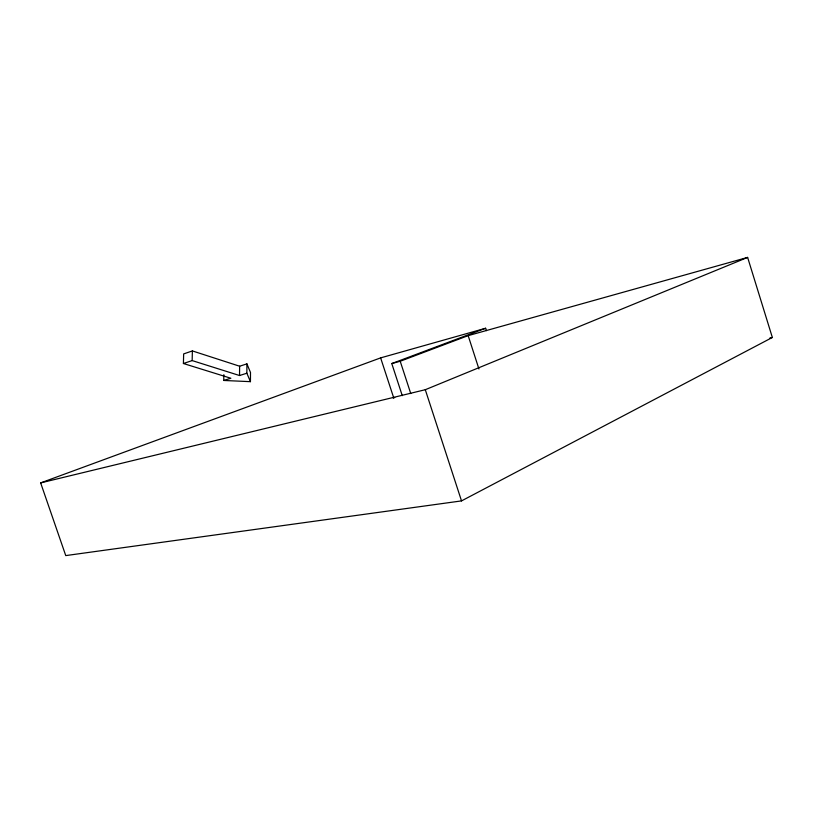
<?xml version="1.0" encoding="UTF-8"?>
<svg xmlns="http://www.w3.org/2000/svg" width="813" height="813" viewBox="0 0 813 813"><rect width="100%" height="100%" fill="white"/><g stroke="black" fill="none" stroke-linecap="round" stroke-linejoin="round"><path stroke-width="1.22" d="M223.768 380.464L250.445 381.663L250.495 372.486L246.918 363.878L239.622 366.216L192.376 350.921L183.657 353.909L183.413 363.513L230.851 378.248L223.768 380.464L223.849 374.702M250.445 381.663L246.857 373.228L246.918 363.878M183.413 363.513L192.163 360.586L239.53 375.525L239.622 366.216M192.163 360.586L192.376 350.921M486.398 330.657L485.625 328.259L380.626 357.883L40.65 482.902L65.751 555.594L461.52 500.899L772.35 337.466L747.625 257.406L468.166 335.637L400.209 361.257L391.775 363.563L402.262 395.636M40.65 482.902L425.29 389.712L747.625 257.406M391.775 363.563L485.625 328.259M239.53 375.525L246.857 373.228M769.87 338.015L772.35 337.466M400.209 361.257L410.768 393.583M380.626 357.883L393.787 398.075M425.29 389.712L461.52 500.899M468.166 335.637L478.938 368.99M393.096 397.872A13.201 12.988 44.8 0 1 394.762 397.466"/></g></svg>
